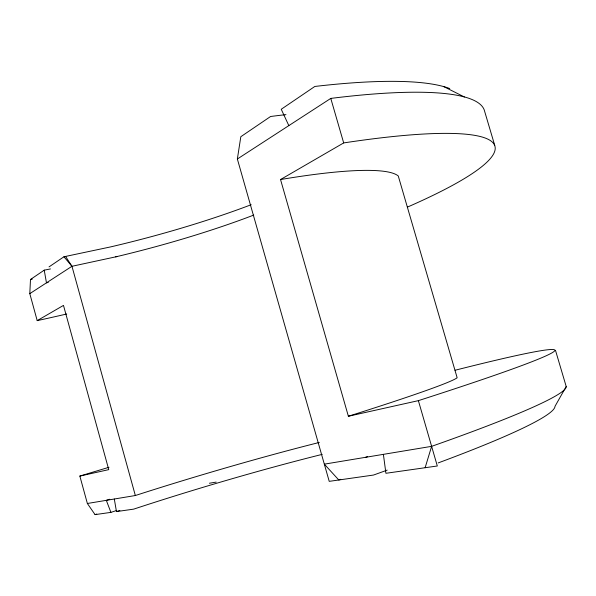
<?xml version="1.0" encoding="UTF-8"?>
<svg xmlns="http://www.w3.org/2000/svg" width="596" height="596" viewBox="0 0 596 596"><rect width="100%" height="100%" fill="white"/><g stroke="black" fill="none" stroke-linecap="round" stroke-linejoin="round"><path stroke-width="0.89" d="M66.73 313.988A373.752 53.238 -14.9 0 1 37.205 320.633L29.8 293.649L30.493 279.479L44.231 270.152A297.575 54.474 -14.6 0 0 50.481 268.93M387.177 470.11A282.199 21.754 -16.6 0 1 373.491 475.057L329.223 481.352L237.357 159.005L240.821 136.708L270.591 116.496A278.481 50.802 -14.6 0 1 285.968 114.633M425.134 467.718L431.623 446.344A377.842 24.652 -16.5 0 0 566.2 386.499L555.465 350.277M566.2 386.499L554.995 406.338A360.453 28.235 -16.6 0 1 438.187 462.921M49.051 266.881L63.951 256.772L110.528 246.923A223.046 40.319 -14.6 0 0 251.192 204.711M29.8 293.649L71.96 266.293L117.256 256.518M237.357 159.005L330.78 98.407A373.171 64.547 -14.7 0 1 484.228 109.947L494.747 145.424M37.205 320.633L63.481 305.398L108.755 469.633L79.849 476.07L87.366 503.486L95.055 514.624L110.901 512.374A301.576 23.333 -16.6 0 1 116.049 510.69M455.039 370.258A377.208 12.836 -16.3 0 1 418.377 400.646L348.377 416.246L280.537 179.538L343.683 142.921A373.752 53.238 -14.9 0 1 407.433 207.103M48.246 282.444L46.466 282.832L44.231 270.152M87.366 503.486L135.344 495.522A209.688 13.254 -16.5 0 1 319.285 442.455M209.397 483.237L216.192 482.104M431.623 446.344L324.328 464.157L338.796 479.989A225.966 17.254 -16.6 0 0 340.748 479.303M114.305 499.016L116.466 511.584L133.668 509.14A225.966 17.254 -16.6 0 1 322.22 454.368M443.886 86.651L464.388 96.999M63.951 256.772L71.96 266.293L135.344 495.522M65.59 256.422L71.96 266.293M288.829 125.622L281.245 109.262L314.837 86.457A355.544 65.873 -14.6 0 1 449.734 88.566M110.901 512.374L106.319 500.342A305.688 19.638 -16.5 0 1 109.739 499.247M330.78 98.407L343.683 142.921M418.377 400.646L437.315 465.99L385.917 473.291L383.392 454.353M253.784 215.067A207.252 34.754 -14.8 0 1 115.661 256.869M79.849 476.07A377.208 12.836 -16.3 0 1 108.986 467.279M116.466 511.584A282.199 21.754 -16.6 0 1 119.863 510.467M32.273 279.129A355.544 65.873 -14.6 0 1 30.493 279.479M95.055 514.624A360.453 28.235 -16.6 0 1 96.768 514.065M367.583 456.618A277.743 17.746 -16.5 0 1 365.586 457.311M348.377 416.246A269.019 8.955 -16.2 0 0 457.154 377.767L398.27 175.984A266.658 37.161 -15 0 0 280.537 179.538"/></g></svg>
